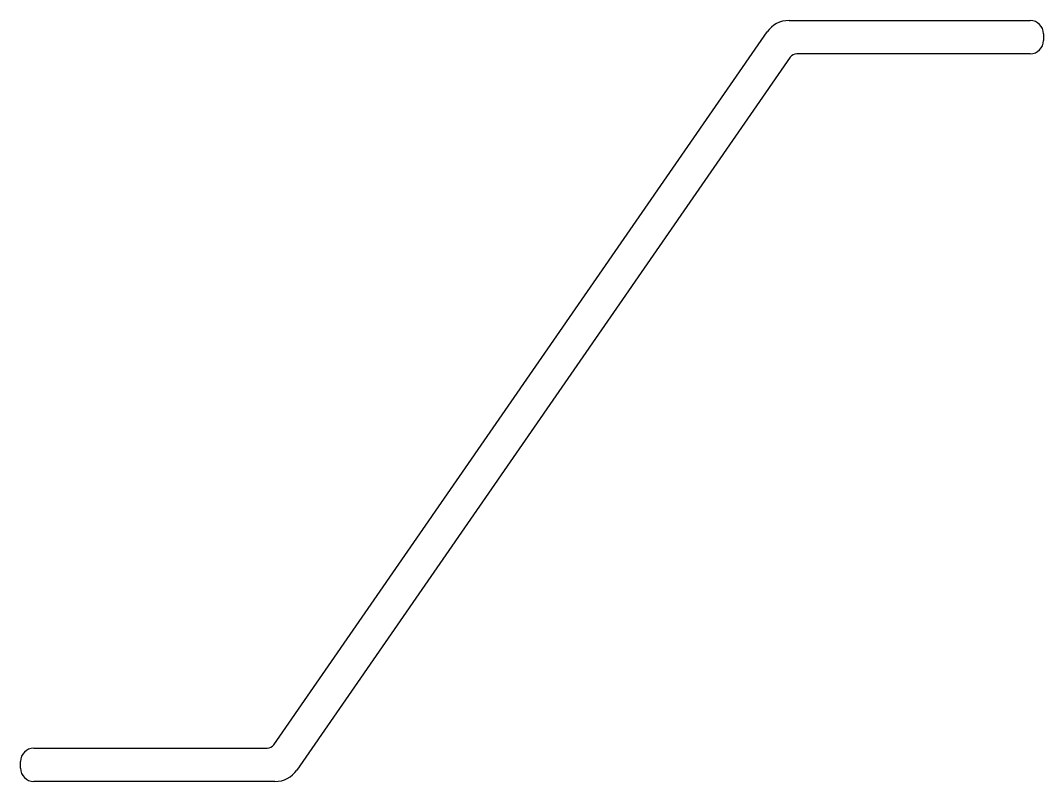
# Model space of a CAD drawing. Extents: x 168.8 to 207.1, y 862.1 to 890.6.
import ezdxf

# ---------------------------------------------------------------- set-up
doc = ezdxf.new("R2010")
doc.units = 0
doc.layers.get('0').update_dxf_attribs({"linetype": 'CONTINUOUS'})

msp = doc.modelspace()

# ---------------------------------------------------------------- linework, layer by layer
for p, q in [((197.584, 890.593), (206.625, 890.593)), ((178.269, 863.465), (196.762, 890.162)), ((207.125, 890.093), (207.125, 889.843)), ((197.625, 889.214), (179.132, 862.517)), ((206.625, 889.343), (197.872, 889.343)), ((169.27, 863.336), (178.023, 863.336)), ((168.77, 862.586), (168.77, 862.836)), ((178.31, 862.086), (169.27, 862.086))]:
    msp.add_line(p, q)
for centre, radius, start, end in [((197.584, 889.593), 1, 90, 145.2896), ((206.625, 890.093), 0.5, 0, 90), ((206.625, 889.843), 0.5, 270, 360), ((197.872, 889.043), 0.3, 90, 145.2896), ((178.023, 863.636), 0.3, 270, 325.2896), ((169.27, 862.836), 0.5, 90, 180), ((169.27, 862.586), 0.5, 180, 270), ((178.31, 863.086), 1, 270, 325.2896)]:
    msp.add_arc(centre, radius, start, end)

doc.saveas('drawing.dxf')
